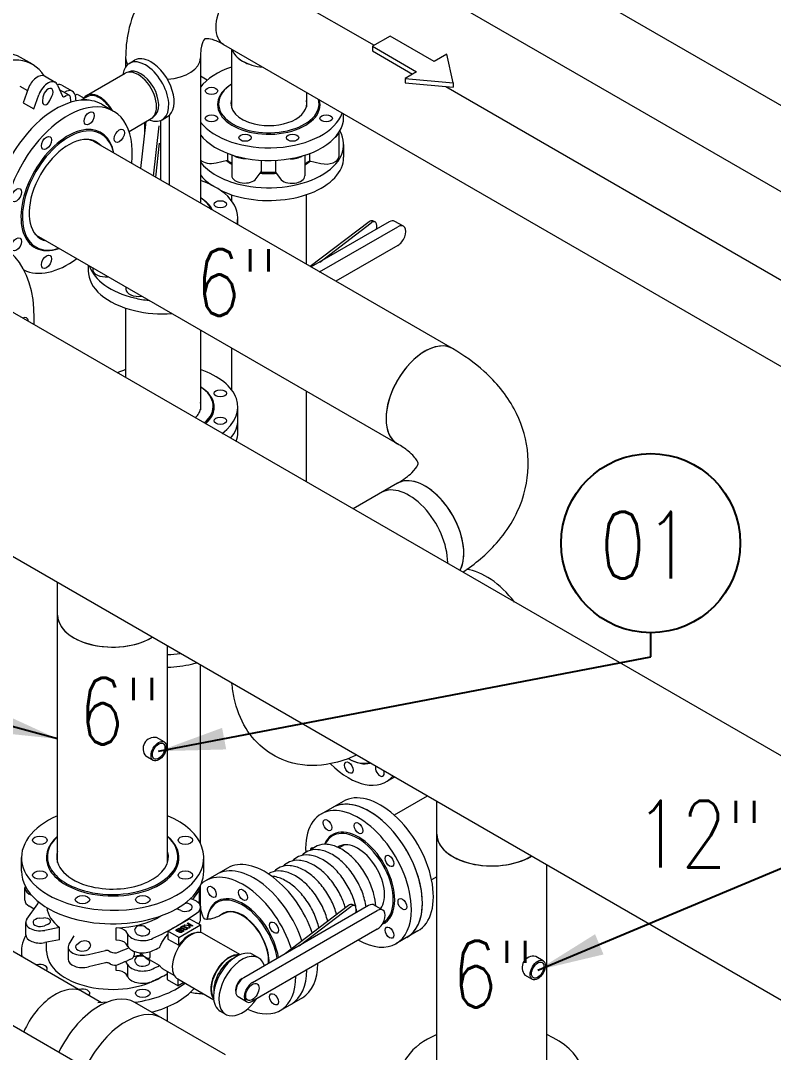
# Model space of a CAD drawing. Header units: millimetres. Extents: x -312439 to 477422, y -331570 to 212570.
# Drawn here: x 346099 to 347509, y 156151 to 158085 of the extents above; entities that cross this region are included whole.
import ezdxf

# ---------------------------------------------------------------- set-up
doc = ezdxf.new("R2010")
doc.units = ezdxf.units.MM
doc.layers.add('ARCONDTEXTO', color=4, linetype='Continuous')
doc.layers.add('TEXTO FORMATO', color=4, linetype='Continuous')
doc.styles.add('ROMAND', font='ROMAND.SHX')
doc.styles.add('ROMANS', font='romans.shx', dxfattribs={"height": 187.5})
doc.dimstyles.new('1-50 (MILIMETRO)', dxfattribs={"dimscale": 0, "dimtxt": 125, "dimasz": 125, "dimexe": 100, "dimexo": 100, "dimgap": 50, "dimtad": 0, "dimdec": 0, "dimzin": 0, "dimdsep": 46, "dimtxsty": 'ROMAND', "dimcen": -390, "dimclrd": 1, "dimclre": 1, "dimclrt": 3, "dimadec": 0, "dimazin": 0, "dimtfac": 1, "dimtdec": 0, "dimtix": 1, "dimtmove": 2, "dimatfit": 2, "dimfxl": 1, "dimtvp": 1, "dimtolj": 1, "dimtzin": 0, "dimarcsym": 0})

msp = doc.modelspace()

# ---------------------------------------------------------------- linework, layer by layer
at = {"color": 5, "linetype": 'Continuous', "lineweight": 0, "extrusion": (4.44089e-16, 0.816497, 0.57735)}
for p, q in [((350451.741, 156073.579), (346737.413, 158218.047)), ((346548.871, 158161.547), (346761.344, 158038.876)), ((347212.554, 158105.369), (350521.735, 156194.813)), ((346478.877, 158040.314), (349825.126, 156108.356)), ((346494.045, 158031.556), (346494.045, 157921.3)), ((346120.616, 158003.194), (346098.619, 158015.894)), ((346295.4, 158015.205), (346295.4, 157998.901)), ((346301.908, 158004.93), (346312.01, 158010.864)), ((346435.388, 158015.205), (346435.388, 157743.183)), ((346222.005, 157944.658), (346294.255, 157986.371)), ((346097.04, 157962.358), (346111.631, 157953.934)), ((346163.425, 157969.285), (346143.507, 157980.785)), ((346167.701, 157964.23), (346177.086, 157943.622)), ((346175.934, 157964.056), (346195.853, 157952.556)), ((346448.075, 157973.506), (346435.388, 157980.96)), ((346112.835, 157957.388), (346103.653, 157931.054)), ((346123.572, 157919.554), (346132.753, 157945.888)), ((346153.53, 157935.455), (346157.381, 157943.377)), ((346189.652, 157945.163), (346171.651, 157955.556)), ((346181.083, 157942.852), (346184.141, 157944.617)), ((346201.087, 157945.195), (346204.569, 157947.205)), ((346204.569, 157947.205), (346217.942, 157939.484)), ((346634.033, 157950.734), (346634.033, 157923.498)), ((346895.398, 157961.48), (349895.12, 156229.589)), ((346103.653, 157931.054), (346123.572, 157919.554)), ((346140.416, 157941.696), (346139.65, 157934.08)), ((346223.23, 157942.537), (346211.62, 157935.833)), ((346250.52, 157928.194), (346272.517, 157915.494)), ((346363.941, 157899.327), (346374.043, 157905.261)), ((346377.265, 157907.611), (346377.265, 157776.74)), ((346703.947, 157903.905), (346703.947, 157910.369)), ((346301.783, 157877.58), (346343.245, 157901.518)), ((346333.302, 157895.778), (346323.54, 157807.759)), ((346330.924, 157894.405), (346330.924, 157874.336)), ((346347.788, 157793.759), (346358.204, 157887.664)), ((346361.235, 157785.995), (346361.235, 157897.999)), ((346694.724, 157875.028), (346694.724, 157830.058)), ((346907.779, 157470.448), (346235.685, 157858.481)), ((346358.204, 157855.198), (346351.173, 157791.805)), ((346703.947, 157852.679), (346703.947, 157828.879)), ((346486.329, 157836.385), (346486.329, 157823.366)), ((346494.343, 157833.542), (346494.343, 157794.47)), ((346631.208, 157832.936), (346631.208, 157794.022)), ((346640.091, 157836.004), (346640.091, 157822.592)), ((346464.791, 157818.342), (346486.329, 157823.366)), ((346549.336, 157823.368), (346549.336, 157801.422)), ((346576.43, 157823.275), (346576.43, 157801.285)), ((346631.208, 157814.747), (346631.697, 157815.029)), ((346640.091, 157822.592), (346661.43, 157817.362)), ((346540.26, 157789.077), (346549.336, 157801.422)), ((346576.43, 157801.285), (346585.114, 157788.876)), ((346493.719, 157758.721), (346493.719, 157747.855)), ((346633.708, 157758.721), (346633.708, 157628.683)), ((346505.627, 157702.631), (346505.627, 157715.205)), ((346751.472, 157708.09), (346641.289, 157624.306)), ((346789.201, 157707.807), (346642.931, 157623.358)), ((346658.962, 157614.103), (346805.232, 157698.552)), ((346659.042, 157632.659), (346755.766, 157706.208)), ((346762.65, 157707.912), (346758.356, 157709.794)), ((346815.948, 157699.613), (346799.918, 157708.868)), ((346804.716, 157291.939), (346132.623, 157679.972)), ((346805.232, 157663.552), (346689.273, 157596.603)), ((346225.16, 157626.546), (346225.16, 157616.379)), ((346233.606, 157621.67), (346233.606, 157618.641)), ((346296.023, 157585.633), (346296.023, 157581.97)), ((348862.405, 155933.95), (346020.838, 157574.53)), ((346295.4, 157546.221), (346295.4, 157416.012)), ((346435.388, 157505.171), (346435.388, 157355.351)), ((346493.719, 157471.493), (346493.719, 157393.396)), ((346633.708, 157390.671), (346633.708, 157220.689)), ((346505.627, 157313.735), (346505.627, 157360.747)), ((349969.926, 154836.6), (345822.552, 157231.088)), ((346804.716, 157217.998), (346721.543, 157169.978)), ((346167.97, 156507.208), (346167.97, 157031.661)), ((346374.094, 156507.208), (346374.094, 156912.655)), ((346435.388, 156543.25), (346435.388, 156877.267)), ((344984.877, 156836.368), (347569.913, 155343.897)), ((346712.676, 156702.03), (346713.579, 156701.508)), ((346798.945, 156667.367), (346783.696, 156658.563)), ((346860.65, 156631.742), (346798.75, 156596.004)), ((346702.872, 156621.754), (346661.649, 156597.954)), ((346878.426, 156097.026), (346878.426, 156621.479)), ((346705.334, 156540.444), (346695.368, 156534.69)), ((346100.18, 156490.909), (346100.18, 156516.309)), ((346441.884, 156490.909), (346441.884, 156516.309)), ((346486.366, 156496.754), (346445.143, 156472.954)), ((347084.551, 156097.026), (347084.551, 156502.473)), ((346878.426, 156480.361), (346868.744, 156474.77)), ((345877.296, 156460.321), (346249.997, 156245.142)), ((346106.418, 156436.881), (346106.418, 156459.881)), ((346433.923, 156436.881), (346433.923, 156459.881)), ((346435.388, 156436.433), (346435.388, 156463.967)), ((346119.334, 156445.528), (346114.863, 156448.11)), ((346431.683, 156453.65), (346420.556, 156438.059)), ((346110.381, 156401.168), (346130.746, 156429.707)), ((346123.789, 156419.957), (346114.863, 156425.11)), ((346398.526, 156417.305), (346391.547, 156420.449)), ((346407.099, 156431.254), (346408.464, 156431.157)), ((346435.649, 156400.433), (346435.649, 156423.433)), ((346750.708, 156426.366), (346516.882, 156291.366)), ((346532.912, 156282.111), (346766.739, 156417.111)), ((346712.98, 156426.65), (346592.433, 156334.986)), ((346620.549, 156351.219), (346717.273, 156424.768)), ((346724.157, 156426.471), (346719.864, 156428.353)), ((346777.456, 156418.172), (346761.425, 156427.428)), ((346773.92, 156421.65), (346772.676, 156420.932)), ((346133.6, 156402.657), (346142.387, 156403.283)), ((346374.48, 156378.49), (346415.075, 156401.928)), ((346415.075, 156401.928), (346435.373, 156390.209)), ((346108.141, 156371.937), (346108.141, 156394.937)), ((346150.517, 156391.949), (346143.538, 156388.805)), ((346171.136, 156385.289), (346143.739, 156380.073)), ((346171.136, 156362.289), (346171.136, 156385.289)), ((346277.86, 156361.6), (346277.86, 156384.6)), ((346299.706, 156372.69), (346296.105, 156377.688)), ((346313.904, 156376.563), (346312.82, 156381.635)), ((346332.45, 156386.33), (346337.896, 156382.3)), ((346374.48, 156378.49), (346374.48, 156363.774)), ((346394.778, 156366.772), (346374.48, 156378.49)), ((346390.128, 156380.464), (346390.257, 156380.788)), ((346390.128, 156380.115), (346390.128, 156380.464)), ((346390.171, 156379.991), (346390.128, 156380.115)), ((346390.257, 156379.692), (346390.171, 156379.991)), ((346390.257, 156380.788), (346390.473, 156381.062)), ((346390.386, 156379.368), (346390.257, 156379.692)), ((346390.602, 156379.094), (346390.386, 156379.368)), ((346390.473, 156381.062), (346390.732, 156381.311)), ((346391.293, 156378.596), (346390.602, 156379.094)), ((346390.732, 156381.311), (346390.904, 156381.461)), ((346390.904, 156381.461), (346395.478, 156384.101)), ((346392.069, 156378.247), (346391.293, 156378.596)), ((346391.681, 156380.165), (346391.724, 156380.489)), ((346391.767, 156379.866), (346391.681, 156380.165)), ((346391.724, 156380.489), (346391.94, 156380.763)), ((346392.026, 156379.567), (346391.767, 156379.866)), ((346391.94, 156380.763), (346392.242, 156381.037)), ((346392.371, 156379.318), (346392.026, 156379.567)), ((346392.544, 156378.122), (346392.069, 156378.247)), ((346392.242, 156381.037), (346395.306, 156382.806)), ((346392.803, 156379.069), (346392.371, 156379.318)), ((346393.019, 156378.048), (346392.544, 156378.122)), ((346393.277, 156378.945), (346392.803, 156379.069)), ((346393.493, 156378.023), (346393.019, 156378.048)), ((346393.666, 156378.87), (346393.277, 156378.945)), ((346394.529, 156378.122), (346393.493, 156378.023)), ((346394.097, 156378.87), (346393.666, 156378.87)), ((346394.529, 156378.92), (346394.097, 156378.87)), ((346394.96, 156379.069), (346394.529, 156378.92)), ((346395.09, 156378.247), (346394.529, 156378.122)), ((346394.778, 156366.772), (346435.373, 156390.209)), ((346394.874, 156377.774), (346395.003, 156378.098)), ((346394.917, 156377.5), (346394.874, 156377.774)), ((346395.003, 156377.201), (346394.917, 156377.5)), ((346395.435, 156379.244), (346394.96, 156379.069)), ((346395.003, 156378.098), (346395.09, 156378.247)), ((346395.219, 156376.927), (346395.003, 156377.201)), ((346395.478, 156376.678), (346395.219, 156376.927)), ((346395.306, 156382.806), (346398.499, 156381.012)), ((346398.499, 156381.012), (346395.435, 156379.244)), ((346395.478, 156384.101), (346404.712, 156378.82)), ((346396.039, 156376.354), (346395.478, 156376.678)), ((346396.298, 156378.098), (346396.341, 156378.322)), ((346396.298, 156377.799), (346396.298, 156378.098)), ((346396.471, 156377.5), (346396.298, 156377.799)), ((346396.341, 156378.322), (346396.557, 156378.596)), ((346396.816, 156377.251), (346396.471, 156377.5)), ((346396.557, 156378.596), (346396.902, 156378.845)), ((346397.247, 156377.051), (346396.816, 156377.251)), ((346396.902, 156378.845), (346399.534, 156380.414)), ((346397.722, 156376.927), (346397.247, 156377.051)), ((346398.671, 156376.927), (346397.722, 156376.927)), ((346398.477, 156385.292), (346398.585, 156385.752)), ((346398.499, 156384.806), (346398.477, 156385.292)), ((346398.671, 156384.507), (346398.499, 156384.806)), ((346398.585, 156385.752), (346398.822, 156386.164)), ((346398.995, 156384.121), (346398.671, 156384.507)), ((346399.189, 156377.026), (346398.671, 156376.927)), ((346398.822, 156386.164), (346399.038, 156386.438)), ((346399.318, 156383.859), (346398.995, 156384.121)), ((346399.038, 156386.438), (346399.318, 156386.699)), ((346399.62, 156377.176), (346399.189, 156377.026)), ((346399.318, 156386.699), (346399.836, 156387.123)), ((346399.75, 156383.61), (346399.318, 156383.859)), ((346399.534, 156380.414), (346402.425, 156378.745)), ((346400.095, 156377.35), (346399.62, 156377.176)), ((346400.483, 156383.361), (346399.75, 156383.61)), ((346399.836, 156387.123), (346400.613, 156387.571)), ((346400.095, 156385.628), (346400.052, 156385.503)), ((346400.052, 156385.503), (346400.052, 156385.204)), ((346400.052, 156385.204), (346400.181, 156384.93)), ((346400.225, 156385.902), (346400.095, 156385.628)), ((346400.311, 156377.475), (346400.095, 156377.35)), ((346400.181, 156384.93), (346400.44, 156384.631)), ((346400.44, 156386.176), (346400.225, 156385.902)), ((346402.425, 156378.745), (346400.311, 156377.475)), ((346400.742, 156386.45), (346400.44, 156386.176)), ((346400.44, 156384.631), (346400.893, 156384.395)), ((346400.958, 156383.236), (346400.483, 156383.361)), ((346404.712, 156378.82), (346400.57, 156376.428)), ((346400.613, 156387.571), (346401.066, 156387.808)), ((346401.131, 156386.724), (346400.742, 156386.45)), ((346400.893, 156384.395), (346401.303, 156384.258)), ((346401.713, 156383.174), (346400.958, 156383.236)), ((346401.066, 156387.808), (346401.541, 156388.007)), ((346401.346, 156386.849), (346401.131, 156386.724)), ((346401.303, 156384.258), (346401.735, 156384.208)), ((346401.864, 156387.098), (346401.346, 156386.849)), ((346401.541, 156388.007), (346402.015, 156388.181)), ((346402.512, 156383.186), (346401.713, 156383.174)), ((346401.735, 156384.208), (346402.209, 156384.233)), ((346402.555, 156387.347), (346401.864, 156387.098)), ((346402.015, 156388.181), (346402.468, 156388.318)), ((346402.209, 156384.233), (346402.749, 156384.32)), ((346402.468, 156388.318), (346402.943, 156388.418)), ((346403.267, 156383.348), (346402.512, 156383.186)), ((346403.202, 156387.521), (346402.555, 156387.347)), ((346402.749, 156384.32), (346403.375, 156384.482)), ((346402.943, 156388.418), (346403.439, 156388.48)), ((346403.849, 156387.571), (346403.202, 156387.521)), ((346403.504, 156383.411), (346403.267, 156383.348)), ((346403.375, 156384.482), (346404.949, 156385.018)), ((346403.439, 156388.48), (346404.108, 156388.493)), ((346407.215, 156384.656), (346403.504, 156383.411)), ((346404.54, 156387.546), (346403.849, 156387.571)), ((346403.849, 156381.617), (346404.971, 156382.265)), ((346404.065, 156381.492), (346403.849, 156381.617)), ((346404.453, 156381.318), (346404.065, 156381.492)), ((346404.108, 156388.493), (346404.842, 156388.468)), ((346404.885, 156381.169), (346404.453, 156381.318)), ((346405.057, 156387.447), (346404.54, 156387.546)), ((346404.842, 156388.468), (346405.359, 156388.368)), ((346405.661, 156380.969), (346404.885, 156381.169)), ((346404.949, 156385.018), (346407.085, 156385.728)), ((346404.971, 156389.632), (346406.352, 156390.429)), ((346414.205, 156388.685), (346404.971, 156389.632)), ((346404.971, 156382.265), (346405.446, 156382.04)), ((346405.532, 156387.272), (346405.057, 156387.447)), ((346405.359, 156388.368), (346405.834, 156388.244)), ((346405.446, 156382.04), (346405.92, 156381.916)), ((346406.05, 156387.073), (346405.532, 156387.272)), ((346406.33, 156380.907), (346405.661, 156380.969)), ((346405.834, 156388.244), (346406.309, 156388.069)), ((346405.92, 156381.916), (346406.654, 156381.841)), ((346407.129, 156387.696), (346406.05, 156387.073)), ((346406.309, 156388.069), (346406.74, 156387.87)), ((346406.783, 156380.919), (346406.33, 156380.907)), ((346406.352, 156390.429), (346414.119, 156389.632)), ((346406.654, 156381.841), (346406.999, 156381.841)), ((346406.74, 156387.87), (346407.129, 156387.696)), ((346407.431, 156380.994), (346406.783, 156380.919)), ((346406.999, 156381.841), (346407.56, 156381.916)), ((346407.085, 156385.728), (346407.344, 156385.777)), ((346407.495, 156384.744), (346407.215, 156384.656)), ((346407.344, 156385.777), (346407.841, 156385.865)), ((346407.668, 156381.032), (346407.431, 156380.994)), ((346408.056, 156384.868), (346407.495, 156384.744)), ((346407.56, 156381.916), (346408.035, 156382.04)), ((346408.121, 156381.144), (346407.668, 156381.032)), ((346407.841, 156385.865), (346408.337, 156385.902)), ((346408.035, 156382.04), (346408.509, 156382.215)), ((346408.337, 156384.905), (346408.056, 156384.868)), ((346408.337, 156381.218), (346408.121, 156381.144)), ((346408.337, 156385.902), (346408.596, 156385.902)), ((346408.984, 156384.856), (346408.337, 156384.905)), ((346408.811, 156381.343), (346408.337, 156381.218)), ((346408.509, 156382.215), (346409.157, 156382.539)), ((346408.596, 156385.902), (346409.286, 156385.827)), ((346409.243, 156381.542), (346408.811, 156381.343)), ((346409.588, 156384.631), (346408.984, 156384.856)), ((346409.157, 156382.539), (346409.502, 156382.788)), ((346409.718, 156381.766), (346409.243, 156381.542)), ((346409.286, 156385.827), (346409.718, 156385.728)), ((346409.502, 156382.788), (346409.912, 156383.199)), ((346410.084, 156384.121), (346409.588, 156384.631)), ((346409.718, 156385.728), (346410.365, 156385.478)), ((346410.71, 156382.339), (346409.718, 156381.766)), ((346409.912, 156383.199), (346410.063, 156383.485)), ((346410.063, 156383.485), (346410.127, 156383.797)), ((346410.127, 156383.797), (346410.084, 156384.121)), ((346410.365, 156385.478), (346410.753, 156385.254)), ((346410.861, 156382.476), (346410.71, 156382.339)), ((346410.753, 156385.254), (346411.12, 156384.993)), ((346411.141, 156382.763), (346410.861, 156382.476)), ((346411.012, 156393.17), (346412.177, 156393.842)), ((346414.119, 156391.376), (346411.012, 156393.17)), ((346411.12, 156384.993), (346411.379, 156384.719)), ((346411.271, 156382.912), (346411.141, 156382.763)), ((346411.487, 156383.186), (346411.271, 156382.912)), ((346411.379, 156384.719), (346411.551, 156384.445)), ((346411.616, 156383.461), (346411.487, 156383.186)), ((346411.551, 156384.445), (346411.659, 156384.158)), ((346411.702, 156383.759), (346411.616, 156383.461)), ((346411.659, 156384.158), (346411.702, 156383.759)), ((346412.177, 156393.842), (346421.411, 156388.561)), ((346414.119, 156389.632), (346414.119, 156391.376)), ((346414.205, 156384.351), (346414.205, 156388.685)), ((346415.672, 156385.247), (346414.205, 156384.351)), ((346420.246, 156387.888), (346415.629, 156390.504)), ((346415.629, 156390.504), (346415.672, 156385.247)), ((346421.411, 156388.561), (346420.246, 156387.888)), ((346435.373, 156390.209), (346435.373, 156375.979)), ((346766.739, 156382.111), (346532.912, 156247.111)), ((346843.105, 156378.863), (346801.882, 156355.063)), ((346171.136, 156362.289), (346143.739, 156357.073)), ((346147.333, 156340.909), (346147.333, 156357.757)), ((346198.077, 156369.734), (346189.044, 156353.916)), ((346204.168, 156353.8), (346209.614, 156357.83)), ((346299.706, 156349.69), (346299.706, 156372.69)), ((346374.48, 156363.774), (346394.778, 156352.055)), ((346394.778, 156352.055), (346394.778, 156366.772)), ((346396.471, 156376.154), (346396.039, 156376.354)), ((346396.945, 156376.03), (346396.471, 156376.154)), ((346397.463, 156375.93), (346396.945, 156376.03)), ((346397.981, 156375.88), (346397.463, 156375.93)), ((346398.542, 156375.905), (346397.981, 156375.88)), ((346398.628, 156375.905), (346398.542, 156375.905)), ((346399.189, 156375.98), (346398.628, 156375.905)), ((346399.707, 156376.08), (346399.189, 156375.98)), ((346400.138, 156376.229), (346399.707, 156376.08)), ((346400.57, 156376.428), (346400.138, 156376.229)), ((346441.885, 156373.835), (346509.992, 156334.514)), ((346100.18, 156340.909), (346100.18, 156331.639)), ((346187.68, 156349.015), (346187.68, 156326.015)), ((346225.581, 156334.657), (346257.505, 156342.252)), ((346229.244, 156353.135), (346228.16, 156348.063)), ((346264.168, 156341.483), (346267.225, 156339.718)), ((346299.706, 156349.69), (346296.105, 156354.688)), ((346298.256, 156346.21), (346301.159, 156347.489)), ((346311.158, 156340.717), (346311.158, 156333.653)), ((346257.505, 156319.252), (346225.581, 156311.657)), ((346299.706, 156315.69), (346296.105, 156320.688)), ((346304.6, 156326.004), (346298.256, 156323.21)), ((346313.904, 156319.563), (346312.82, 156324.635)), ((346359.067, 156314.097), (346323.968, 156334.361)), ((346332.45, 156329.33), (346337.896, 156325.3)), ((346534.835, 156334.311), (346544.848, 156328.428)), ((346267.225, 156316.718), (346264.168, 156318.483)), ((346277.86, 156304.6), (346277.86, 156315.069)), ((346299.706, 156292.69), (346299.706, 156315.69)), ((346386.472, 156295.52), (346365.671, 156307.529)), ((346373.385, 156303.075), (346373.385, 156287.633)), ((346299.706, 156292.69), (346296.105, 156297.688)), ((346373.385, 156287.633), (346393.683, 156275.914)), ((346392.895, 156288.983), (346460.577, 156249.906)), ((346393.683, 156275.914), (346393.683, 156288.528)), ((346404.607, 156282.221), (346393.683, 156275.914)), ((346243.464, 156244.775), (346261.405, 156245.782)), ((346482.345, 156146.917), (346312.724, 156244.848)), ((346522.196, 156246.049), (346506.165, 156255.304)), ((346626.599, 156253.863), (346585.376, 156230.063)), ((346374.094, 156209.415), (346374.094, 156236.835)), ((346472.795, 156228.712), (346482.809, 156222.829))]:
    msp.add_line(p, q, dxfattribs=at)
at = {"color": 4, "linetype": 'Continuous', "lineweight": 0, "extrusion": (4.44089e-16, 0.816497, 0.57735)}
for p, q in [((346791.134, 158056.075), (346757.917, 158036.898)), ((346873.683, 158008.415), (346791.134, 158056.075)), ((346757.917, 158036.898), (346840.466, 157989.238)), ((346757.917, 158036.898), (346757.917, 158028.354)), ((346757.917, 158028.354), (346833.068, 157984.966)), ((346897.171, 158021.976), (346873.683, 158008.415)), ((346909.104, 157968.788), (346897.171, 158021.976)), ((346840.466, 157989.238), (346819.096, 157976.899)), ((346819.096, 157976.899), (346909.104, 157968.788)), ((346819.096, 157976.899), (346819.096, 157968.356)), ((346819.096, 157968.356), (346909.104, 157960.244)), ((346909.104, 157968.788), (346909.104, 157960.244))]:
    msp.add_line(p, q, dxfattribs=at)
at = {"color": 5, "linetype": 'Continuous', "lineweight": 0, "extrusion": (1.66533e-16, 0.816497, 0.57735)}
for p, q in [((346367.334, 156733.264), (346353.352, 156741.336)), ((346347.187, 156698.368), (346333.228, 156706.427)), ((347077.79, 156323.081), (347063.809, 156331.154)), ((347057.643, 156288.186), (347043.684, 156296.245))]:
    msp.add_line(p, q, dxfattribs=at)
at = {"color": 5, "linetype": 'Continuous', "lineweight": 0}
for centre in [(346349.219, 156720.459), (347059.675, 156310.276)]:
    msp.add_arc(centre, 21.283, 78.801521, 221.198479, dxfattribs=at)
for centre, major_axis, ratio, start_param, end_param in [((346513.874, 158100.93), (34.997, 60.617), 0.57735027, 0, 3.14159265), ((346013.193, 157867.931), (-85.426, -147.962), 0.57735027, 3.14159265, 6.28318531), ((346035.19, 157855.231), (-85.426, -147.962), 0.57735027, 2.83373505, 6.26230848), ((346564.039, 158037.657), (69.994, 0), 0.57735027, 3.30693061, 3.92699082), ((346564.039, 158037.657), (-69.994, 0), 0.57735027, 0.16533796, 1.40545837), ((346332.925, 157952.129), (-31.016, 52.801), 0.57229596, 5.49346674, 6.92235968), ((346365.394, 158015.205), (-69.994, 0), 0.57735027, 0, 0.31441002), ((346343.026, 157958.063), (31.016, -52.801), 0.57229596, 2.35187409, 3.14159265), ((346332.925, 157952.129), (-31.016, 52.801), 0.57229596, 2.49381546, 5.49346674), ((346343.026, 157958.063), (31.016, -52.801), 0.57229596, 0, 2.35187409), ((346365.394, 158015.205), (-69.994, 0), 0.57735027, 1.68935162, 3.14159265), ((346564.039, 158037.657), (69.994, 0), 0.57735027, 3.92699082, 4.54705102), ((346129.952, 157957.308), (13.555, 23.477), 0.57735027, 0, 1.88930363), ((346318.75, 157943.945), (-24.495, 42.426), 0.57735027, 3.14159265, 6.28318531), ((346323.486, 157946.679), (-23.921, 41.432), 0.57735027, 3.16527284, 6.25950512), ((346563.714, 157927.705), (140.233, 0), 0.57735027, 2.09071232, 2.72651975), ((346149.871, 157945.808), (13.555, 23.477), 0.57735027, 5.87376873, 8.17248894), ((346161.531, 157939.109), (14.403, 24.947), 0.57735027, 0, 0.49620014), ((346563.714, 157927.705), (-96.142, 0), 0.57735027, 5.5229043, 9.58445996), ((346563.714, 157929.305), (-94.183, 0), 0.57735027, 5.54504237, 9.57776052), ((346149.871, 157945.808), (6.736, 11.667), 0.57735027, 4.83515606, 8.5166143), ((346181.083, 157947.852), (-3.062, -5.303), 0.57735027, 5.89239761, 7.06858347), ((346181.45, 157927.609), (14.403, 24.947), 0.57735027, 5.55071488, 7.11962523), ((346184.141, 157935.617), (5.511, 9.546), 0.57735027, 5.64114462, 7.06858347), ((346246.5, 157902.231), (-24.495, 42.426), 0.57735027, 5.49778714, 6.52277355), ((346246.5, 157902.231), (-23.27, 40.305), 0.57735027, 5.49778714, 6.28318531), ((346165.094, 157780.231), (85.426, 147.962), 0.57735027, 0.39269908, 2.67750638), ((346147.385, 157937.444), (-5.511, -9.546), 0.57735027, 5.37502165, 7.97674871), ((345831.257, 157661.883), (258.69, 448.065), 0.57735027, 5.64334186, 5.66733909), ((345836.004, 157682.231), (260.258, 450.781), 0.57735027, 5.59367991, 5.60902609), ((346165.094, 157780.231), (85.426, 147.962), 0.57735027, 0, 0.39269908), ((346210.894, 157910.609), (14.403, 24.947), 0.57735027, 0.05927752, 0.57013114), ((346187.091, 157767.531), (85.426, 147.962), 0.57735027, 5.35992847, 6.67588439), ((346246.5, 157902.231), (-24.495, 42.426), 0.57735027, 4.71233668, 5.49778714), ((346246.5, 157902.231), (-23.27, 40.305), 0.57735027, 4.76645294, 5.49778714), ((346563.714, 157929.305), (71.035, 0), 0.57735027, 2.94514429, 4.3196899), ((346563.714, 157929.305), (71.035, 0), 0.57735027, 4.3196899, 6.42526492), ((346187.091, 157767.531), (85.426, 147.962), 0.57735027, 0.39269908, 2.68686818), ((346563.714, 157927.705), (140.233, 0), 0.57735027, 3.55666556, 6.08699232), ((346563.714, 157903.905), (-140.233, 0), 0.57735027, 0.4150729, 3.14159265), ((346187.091, 157767.531), (62.156, 107.657), 0.57735027, 0.39269908, 3.73495727), ((346188.476, 157766.731), (61.176, 105.96), 0.57735027, 0.39269908, 3.71077423), ((346187.091, 157767.531), (62.156, 107.657), 0.57735027, 5.68982069, 6.67588439), ((346188.476, 157766.731), (61.176, 105.96), 0.57735027, 5.71400373, 6.67588439), ((346455.835, 157877.141), (-23.909, 0), 0.57735027, 0.54485117, 0.7384428), ((346563.714, 157852.679), (-140.233, 0), 0.57735027, 1.17809725, 3.46347913), ((346670.815, 157876.058), (23.909, 0), 0.57735027, 5.52075839, 6.19932215), ((346188.476, 157766.731), (52.358, 90.686), 0.57735027, 0.39269908, 3.31953197), ((346188.476, 157766.731), (52.358, 90.686), 0.57735027, 6.10524599, 6.67588439), ((346184.154, 157769.227), (-51.531, -89.255), 0.57735027, 3.14159265, 3.29303965), ((346165.094, 157780.231), (52.358, 90.686), 0.57735027, 6.05618898, 6.05798986), ((346518.252, 157840.47), (-23.909, 0), 0.57735027, 0.66582243, 1.69113205), ((346563.714, 157828.879), (140.233, 0), 0.57735027, 4.3196899, 6.28318531), ((346607.299, 157840.022), (-23.909, 0), 0.57735027, 1.43157265, 2.46050589), ((346670.815, 157830.058), (23.909, 0), 0.57735027, 4.30900682, 6.28318531), ((346455.835, 157831.141), (-23.909, 0), 0.57735027, 0.54485117, 1.95477066), ((346563.714, 157852.679), (-140.233, 0), 0.57735027, 0.4150729, 1.17809725), ((346563.714, 157854.279), (-96.142, 0), 0.57735027, 0.60048739, 0.76476867), ((346563.714, 157856.305), (-96.142, 0), 0.57735027, 0.63529249, 0.76476867), ((346554.312, 157861.057), (108.613, 0), 0.57735027, 5.49902647, 5.62281501), ((346563.714, 157854.279), (-96.142, 0), 0.57735027, 2.34903865, 2.52340233), ((346563.714, 157828.879), (140.233, 0), 0.57735027, 3.55666556, 3.83844055), ((346518.252, 157794.47), (23.909, 0), 0.57735027, 3.14159265, 5.88176147), ((346563.714, 157852.679), (94.183, 0), 0.57735027, 4.54077661, 4.86544352), ((346563.714, 157854.279), (-96.142, 0), 0.57735027, 1.4059879, 1.71754587), ((346563.714, 157856.305), (96.142, 0), 0.57735027, 4.56228331, 4.8450414), ((346607.299, 157794.022), (23.909, 0), 0.57735027, 3.52360866, 6.28318531), ((346365.394, 157715.205), (140.233, 0), 0.57735027, 6.13789625, 7.33139104), ((346365.394, 157715.205), (-96.142, 0), 0.57735027, 3.41382804, 3.89695165), ((346365.394, 157716.805), (-94.183, 0), 0.57735027, 3.40839538, 3.8745889), ((346563.714, 157828.879), (140.233, 0), 0.57735027, 4.00829368, 4.3196899), ((346751.472, 157694.09), (6.884, 15.704), 0.49374699, 0, 0.7260513), ((346755.766, 157692.208), (-6.884, -15.704), 0.49374699, 1.89671174, 3.86764395), ((346789.201, 157690.307), (10.717, 18.562), 0.57735027, 0, 0.78539816), ((346805.232, 157681.052), (-10.717, -18.562), 0.57735027, 0.78539816, 3.92699082), ((345915.057, 157406.641), (-147.888, -256.149), 0.57735027, 2.35619449, 7.11924282), ((346184.154, 157769.227), (-51.531, -89.255), 0.57735027, 6.13173831, 6.28318531), ((346165.094, 157780.231), (52.358, 90.686), 0.57735027, 3.3667881, 3.36858898), ((346187.091, 157767.531), (85.426, 147.962), 0.57735027, 3.17672345, 4.06484949), ((346365.394, 157616.379), (140.233, 0), 0.57735027, 3.14159265, 4.3196899), ((346365.394, 157640.179), (-140.233, 0), 0.57735027, 0.18687662, 1.17809725), ((346257.515, 157618.641), (-23.909, 0), 0.57735027, 0, 1.771474), ((346319.932, 157581.97), (23.909, 0), 0.57735027, 3.14159265, 4.95156397), ((346365.394, 157640.179), (-140.233, 0), 0.57735027, 1.17809725, 1.3839197), ((346365.394, 157616.379), (140.233, 0), 0.57735027, 4.3196899, 4.83119752), ((346102.118, 157514.641), (-7.777, -13.47), 0.57735027, 2.37697695, 3.90620835), ((345915.057, 157406.641), (-147.888, -256.149), 0.57735027, 2.30553514, 2.35619449), ((346856.247, 157381.194), (51.531, 89.255), 0.57735027, 0, 3.14159265), ((346856.247, 157381.194), (-51.531, -89.255), 0.57735027, 3.14159265, 5.49778714), ((346365.394, 157360.747), (-140.233, 0), 0.57735027, 5.23497958, 5.36769668), ((346365.394, 157360.747), (-140.233, 0), 0.57735027, 2.48628496, 4.18979838), ((346365.394, 157360.747), (-96.142, 0), 0.57735027, 2.54655717, 3.89695165), ((346365.394, 157362.347), (-94.183, 0), 0.57735027, 2.52940495, 3.8745889), ((346365.394, 157362.347), (-71.035, 0), 0.57735027, 2.74965256, 3.31300507), ((346365.394, 157362.347), (-71.035, 0), 0.57735027, 2.58673787, 2.74965256), ((346365.394, 157336.947), (-140.233, 0), 0.57735027, 2.70054364, 3.14159265), ((346365.394, 157336.947), (140.233, 0), 0.57735027, 5.84213629, 6.28318531), ((346856.247, 157381.194), (-51.531, -89.255), 0.57735027, 5.49778714, 6.28318531), ((346365.394, 157313.735), (140.233, 0), 0.57735027, 6.06859425, 6.28318531), ((346856.247, 157128.744), (-51.531, 89.255), 0.57735027, 3.47784288, 6.28318531), ((346856.247, 157128.744), (51.531, -89.255), 0.57735027, 0.78539816, 3.14159265), ((346826.055, 157111.312), (51.531, -89.255), 0.57735027, 0.78539816, 3.14159265), ((346856.247, 157128.744), (51.531, -89.255), 0.57735027, 0.33625022, 0.78539816), ((346826.055, 157111.312), (51.531, -89.255), 0.57735027, 0.76549832, 0.78539816), ((346971.308, 156928.808), (70.117, -121.446), 0.57735027, 1.7954765, 2.73723412), ((346271.032, 156970.483), (-103.062, 0), 0.57735027, 0, 0.78539816), ((346271.032, 156970.483), (103.062, 0), 0.57735027, 3.14159265, 5.49778714), ((346271.032, 156970.483), (-103.062, 0), 0.57735027, 0.78539816, 2.37609433), ((346271.032, 156970.483), (103.062, 0), 0.57735027, 5.49778714, 5.51768699), ((346365.394, 156977.833), (-140.233, 0), 0.57735027, 1.63288007, 1.80303977), ((346365.394, 156977.833), (140.233, 0), 0.57735027, 4.77447272, 4.94463242), ((346365.394, 156954.033), (140.233, 0), 0.57735027, 5.10432908, 5.17468064), ((346365.394, 156954.033), (140.233, 0), 0.57735027, 4.77447272, 5.10432908), ((346713.579, 156780.008), (70.117, -121.446), 0.57735027, 5.14508937, 6.4822367), ((346712.194, 156779.208), (47.091, -81.565), 0.57735027, 5.50507044, 6.13617032), ((346713.579, 156780.008), (48.071, -83.262), 0.57735027, 5.49778714, 6.12940326), ((346771.755, 156679.246), (-5.818, 10.076), 0.57735027, 0.37160505, 3.92699082), ((346771.755, 156679.246), (-5.818, 10.076), 0.57735027, 3.92699082, 4.34078394), ((346752.377, 156488.408), (-70.117, 121.446), 0.57735027, 3.14159265, 6.28318531), ((346772.989, 156500.308), (-70.117, 121.446), 0.57735027, 3.14159265, 6.28318531), ((346731.766, 156476.508), (70.117, -121.446), 0.57735027, 0.78539816, 3.9923619), ((346752.377, 156488.408), (70.117, -121.446), 0.57735027, 0.78539816, 3.14159265), ((346271.032, 156516.309), (-170.852, 0), 0.57735027, 5.35992847, 7.46128255), ((346271.032, 156516.309), (-170.852, 0), 0.57735027, 1.17809725, 4.06484949), ((346731.766, 156476.508), (48.071, -83.262), 0.57735027, 0.78539816, 3.55968323), ((346271.032, 156516.309), (-124.312, 0), 0.57735027, 5.68982069, 7.46128255), ((346271.032, 156517.909), (122.352, 0), 0.57735027, 2.57241108, 4.3196899), ((346271.032, 156516.309), (-124.312, 0), 0.57735027, 1.17809725, 3.73495727), ((346271.032, 156517.909), (122.352, 0), 0.57735027, 4.3196899, 6.85236688), ((346730.38, 156475.708), (47.091, -81.565), 0.57735027, 0.78539816, 3.52200324), ((346981.488, 156560.301), (-103.062, 0), 0.57735027, 0, 0.78539816), ((346981.488, 156560.301), (103.062, 0), 0.57735027, 3.14159265, 5.49778714), ((346649.493, 156524.008), (5.818, -10.076), 0.57735027, 2.60384907, 3.80810869), ((346730.38, 156475.708), (35.518, -61.518), 0.57735027, 0.23456212, 3.20106246), ((346271.032, 156517.909), (104.716, 0), 0.57735027, 2.96365333, 4.3196899), ((346271.032, 156517.909), (104.716, 0), 0.57735027, 4.3196899, 6.46112463), ((346981.488, 156560.301), (-103.062, 0), 0.57735027, 0.78539816, 2.37609433), ((346981.488, 156560.301), (103.062, 0), 0.57735027, 5.49778714, 5.51768699), ((346535.871, 156363.408), (70.117, -121.446), 0.57735027, 1.22423328, 3.14159265), ((346556.482, 156375.308), (70.117, -121.446), 0.57735027, 1.24769185, 3.14159265), ((346271.032, 156490.909), (170.852, 0), 0.57735027, 3.14159265, 4.3196899), ((346271.032, 156490.909), (170.852, 0), 0.57735027, 4.3196899, 6.28318531), ((346515.259, 156351.508), (70.117, -121.446), 0.57735027, 1.20052638, 3.27143789), ((346135.25, 156459.881), (-28.832, 0), 0.57735027, 6.07800001, 7.06858347), ((346406.814, 156459.881), (27.109, 0), 0.57735027, 5.87376873, 6.35596808), ((346135.25, 156436.881), (-28.832, 0), 0.57735027, 0, 0.78539816), ((346406.843, 156423.433), (28.806, 0), 0.57735027, 5.55071488, 7.51444614), ((346406.814, 156436.881), (27.109, 0), 0.57735027, 5.92209885, 6.28318531), ((346365.394, 156436.433), (69.994, 0), 0.57735027, 6.09260914, 6.28318531), ((346515.259, 156351.508), (48.071, -83.262), 0.57735027, 0.98821183, 3.79884436), ((346513.874, 156350.708), (47.091, -81.565), 0.57735027, 0.97444034, 3.77336116), ((346731.766, 156476.508), (48.071, -83.262), 0.57735027, 6.21086868, 7.06858347), ((346730.38, 156475.708), (47.091, -81.565), 0.57735027, 0.01223088, 0.78539816), ((346113.76, 156433.747), (18.371, 0), 0.57735027, 5.89239761, 6.25776112), ((346271.032, 156427.409), (-123.699, 0), 0.57735027, 0.06591002, 0.63077855), ((346398.328, 156425.467), (-11.023, 0), 0.57735027, 0.84771051, 0.90816366), ((346406.814, 156423.437), (13.472, 0), 0.57735027, 4.04975631, 7.73121456), ((346513.874, 156350.708), (35.518, -61.518), 0.57735027, 0.73079275, 3.29849989), ((346513.874, 156350.708), (34.997, -60.617), 0.57735027, 0.78539816, 3.14159265), ((346535.871, 156363.408), (35.518, -61.518), 0.57735027, 3.4564323, 3.48123897), ((346535.871, 156363.408), (34.293, -59.397), 0.57735027, 3.40881303, 3.43412722), ((346712.98, 156412.65), (6.884, 15.704), 0.49374699, 0, 0.7260513), ((346717.273, 156410.768), (-6.884, -15.704), 0.49374699, 1.89671174, 3.86764395), ((346731.766, 156476.508), (70.117, -121.446), 0.57735027, 5.49856965, 7.06858347), ((346750.708, 156408.866), (10.717, 18.562), 0.57735027, 0, 0.78539816), ((346766.739, 156399.611), (-10.717, -18.562), 0.57735027, 0.78539816, 3.92699082), ((346752.377, 156488.408), (70.117, -121.446), 0.57735027, 0, 0.78539816), ((346135.25, 156394.937), (-27.109, 0), 0.57735027, 5.87376873, 8.17248894), ((346135.25, 156394.937), (-13.472, 0), 0.57735027, 4.83515448, 8.51661272), ((346143.736, 156396.967), (11.023, 0), 0.57735027, 5.37502007, 7.97674713), ((346271.032, 156455.909), (123.699, 0), 0.57735027, 4.76761506, 5.53401992), ((346021.617, 156599.909), (520.517, 0), 0.57735027, 5.38654819, 5.60902609), ((346406.843, 156400.433), (28.806, 0), 0.57735027, 5.7666453, 6.28318531), ((346535.871, 156363.408), (30.619, -53.033), 0.57735027, 3.26055564, 3.28804618), ((346278.874, 156374.01), (-18.371, 0), 0.57735027, 3.49571793, 4.76761506), ((346323.76, 156382.415), (11.023, 0), 0.57735027, 0.66263109, 3.26435815), ((346327.275, 156377.515), (-13.472, 0), 0.57735027, 0.1227655, 3.80422374), ((346417.39, 156331.409), (-24.495, -42.426), 0.57735027, 3.14159265, 5.49778714), ((346271.032, 156340.909), (170.852, 0), 0.57735027, 2.83373505, 3.24063352), ((346135.25, 156371.937), (-27.109, 0), 0.57735027, 0, 1.88930363), ((346218.304, 156353.915), (11.023, 0), 0.57735027, 6.16041823, 8.76214529), ((346278.874, 156351.01), (-18.371, 0), 0.57735027, 3.49571793, 4.76761506), ((346327.281, 156377.498), (-28.806, 0), 0.57735027, 0.29334342, 2.30326676), ((346414.528, 156333.062), (23.27, 40.305), 0.57735027, 0.38720776, 1.42907029), ((346271.032, 156340.909), (-123.699, 0), 0.57735027, 0, 2.40038288), ((346214.789, 156349.015), (27.109, 0), 0.57735027, 2.82308535, 5.12180556), ((346214.789, 156349.015), (-13.472, 0), 0.57735027, 5.62055264, 9.30201088), ((346259.838, 156338.983), (6.124, 0), 0.57735027, 0.78539816, 1.96158402), ((346275.019, 156344.218), (11.023, 0), 0.57735027, 3.92699082, 5.35442967), ((345982.755, 156582.953), (517.381, 0), 0.57735027, 5.3282352, 5.36820235), ((346327.281, 156354.498), (-28.806, 0), 0.57735027, 0.29334342, 2.30326676), ((346021.617, 156576.909), (520.517, 0), 0.57735027, 5.38654819, 5.41773628), ((346503.815, 156281.512), (-31.02, -52.799), 0.58236072, 3.14159265, 5.50218352), ((346214.789, 156326.015), (-27.109, 0), 0.57735027, 0, 1.98021291), ((346259.838, 156315.983), (-6.124, 0), 0.57735027, 3.92699082, 5.10317667), ((345982.755, 156559.953), (-517.381, 0), 0.57735027, 2.18664254, 2.22660969), ((346278.874, 156317.01), (-18.371, 0), 0.57735027, 3.49571793, 3.61716538), ((346294.495, 156333.653), (16.663, 0), 0.57735027, 5.36396925, 6.28318531), ((346271.032, 156398.909), (123.699, 0), 0.57735027, 5.03823356, 5.15460219), ((346323.76, 156325.415), (11.023, 0), 0.57735027, 0.66263109, 3.26435815), ((346327.275, 156320.515), (-13.472, 0), 0.57735027, 0.1227655, 3.80422374), ((346122.521, 156501.652), (233.085, -175.431), 0.1043952, 5.90574205, 5.96190086), ((346489.64, 156289.696), (-24.495, -42.426), 0.57735027, 3.33709046, 6.06401097), ((346489.64, 156289.696), (23.921, 41.432), 0.57735027, 0.78539816, 2.87356516), ((346494.376, 156286.961), (-23.921, -41.432), 0.57735027, 3.80599304, 5.57222219), ((346513.829, 156275.629), (-31.02, -52.799), 0.58236072, 2.65256236, 5.50218352), ((346489.64, 156289.696), (23.921, 41.432), 0.57735027, 0.24308274, 0.78539816), ((346513.874, 156350.708), (34.997, -60.617), 0.57735027, 0.71404239, 0.78539816), ((346134.684, 156308.302), (13.595, 0), 0.57735027, 5.81060442, 8.32656252), ((346275.019, 156321.218), (-11.023, 0), 0.57735027, 0.78539816, 2.21283701), ((346278.874, 156294.01), (-18.371, 0), 0.57735027, 3.49571793, 4.76761506), ((346327.281, 156320.498), (-28.806, 0), 0.57735027, 0.29334342, 2.30326676), ((346021.617, 156542.909), (520.517, 0), 0.57735027, 5.38654819, 5.41773628), ((346417.39, 156331.409), (-24.495, -42.426), 0.57735027, 5.49778714, 6.28318531), ((346535.871, 156363.408), (70.117, -121.446), 0.57735027, 0, 0.78461566), ((346556.482, 156375.308), (70.117, -121.446), 0.57735027, 0, 0.78461566), ((346327.281, 156297.498), (-28.806, 0), 0.57735027, 0.29334342, 2.30326676), ((346271.032, 156340.909), (170.852, 0), 0.57735027, 4.95549547, 5.63029976), ((346021.617, 156519.909), (520.517, 0), 0.57735027, 5.38654819, 5.45444746), ((346516.882, 156273.866), (-10.717, -18.562), 0.57735027, 3.92699082, 6.28318531), ((346513.829, 156275.629), (-8.773, -15.195), 0.57735027, 3.92699082, 5.49778714), ((346532.912, 156264.611), (10.717, 18.562), 0.57735027, 0.78539816, 3.92699082), ((346515.259, 156351.508), (70.117, -121.446), 0.57735027, 5.58322522, 7.06780096), ((346163.886, 156175.852), (-51.531, -89.255), 0.57735027, 3.14159265, 4.8828259), ((346214.555, 156262.189), (13.595, 0), 0.57735027, 5.81060442, 8.32656252), ((346271.032, 156315.509), (-170.852, 0), 0.57735027, 2.01566909, 2.67581256), ((346513.829, 156275.629), (-8.773, -15.195), 0.57735027, 5.49778714, 5.72091355), ((346245.639, 156128.652), (-67.085, -116.195), 0.57735027, 3.14159265, 4.84304732), ((346503.815, 156281.512), (-31.02, -52.799), 0.58236072, 5.50218352, 6.28318531), ((346513.829, 156275.629), (-31.02, -52.799), 0.58236072, 5.50218352, 7.74056361), ((346295.868, 156099.652), (-67.085, -116.195), 0.57735027, 3.14159265, 4.84304732), ((346981.488, 156106.127), (-170.852, 0), 0.57735027, 5.35992847, 7.46128255), ((346981.488, 156106.127), (-170.852, 0), 0.57735027, 1.17809725, 4.06484949)]:
    msp.add_ellipse(centre, major_axis=major_axis, ratio=ratio, start_param=start_param, end_param=end_param, dxfattribs=at)
for centre, major_axis in [((346456.219, 157953.412), (11.635, 0)), ((346227.026, 157901.916), (6.797, 11.773)), ((346456.219, 157901.999), (11.635, 0)), ((346671.208, 157901.999), (-11.635, 0)), ((346147.155, 157855.802), (6.797, 11.773)), ((346283.503, 157869.309), (6.797, 11.773)), ((346519.188, 157865.644), (11.635, 0)), ((346608.239, 157865.644), (-11.635, 0)), ((346090.678, 157757.981), (6.797, 11.773)), ((346472.888, 157740.912), (-11.635, 0)), ((346090.678, 157665.754), (6.797, 11.773)), ((346147.155, 157633.147), (6.797, 11.773)), ((346472.854, 157386.501), (-11.635, 0)), ((346472.922, 157335.087), (-11.635, 0)), ((346357.26, 156715.816), (-10.074, -17.448)), ((346357.26, 156715.816), (-8.236, -14.266)), ((346713.579, 156685.008), (-5.818, 10.076)), ((346673.59, 156577.271), (5.818, -10.076)), ((346731.766, 156571.508), (5.818, -10.076)), ((346134.684, 156548.916), (-13.595, 0)), ((346407.38, 156548.916), (-13.595, 0)), ((346789.941, 156510.096), (-5.818, 10.076)), ((346134.684, 156483.702), (-13.595, 0)), ((346407.38, 156483.702), (-13.595, 0)), ((346457.084, 156452.271), (5.818, -10.076)), ((346515.259, 156446.508), (5.818, -10.076)), ((346214.555, 156437.589), (-13.595, 0)), ((346327.509, 156437.589), (-13.595, 0)), ((346814.038, 156429.008), (-5.818, 10.076)), ((346573.435, 156385.096), (-5.818, 10.076)), ((346789.941, 156375.746), (-5.818, 10.076)), ((347067.717, 156305.634), (-10.074, -17.448)), ((347067.717, 156305.634), (-8.236, -14.266)), ((346532.912, 156264.611), (-8.773, -15.195)), ((346327.509, 156262.189), (13.595, 0)), ((346573.435, 156250.746), (-5.818, 10.076))]:
    msp.add_ellipse(centre, major_axis=major_axis, ratio=0.57735027, dxfattribs=at)
for points, knots in [([(346548.871, 158161.547), (346527.825, 158173.698), (346505.46, 158182.865), (346458.781, 158192.302), (346434.294, 158192.637), (346392.039, 158182.098), (346374.2, 158173.631), (346344.273, 158150.802), (346332.063, 158136.839), (346311.863, 158103.962), (346304.721, 158084.69), (346296.97, 158048.671), (346295.4, 158032.033), (346295.4, 158015.205)], [1.57079633, 1.57079633, 1.57079633, 1.57079633, 1.88495559, 1.88495559, 2.1921911, 2.1921911, 2.43041341, 2.43041341, 2.65917144, 2.65917144, 2.92406257, 2.92406257, 3.14159265, 3.14159265, 3.14159265, 3.14159265]), ([(346478.877, 158040.314), (346470.97, 158044.879), (346463.87, 158047.804), (346452.811, 158050.968), (346448.88, 158051.246), (346443.848, 158051.045), (346443.887, 158050.718), (346443.871, 158050.709), (346443.258, 158050.632), (346439.992, 158044.823), (346437.845, 158039.469), (346435.838, 158026.806), (346435.388, 158021.345), (346435.388, 158015.205)], [1.57079633, 1.57079633, 1.57079633, 1.57079633, 1.81792283, 1.81792283, 2.06181007, 2.06181007, 2.37173543, 2.37173543, 2.68589469, 2.68589469, 2.97542219, 2.97542219, 3.14159265, 3.14159265, 3.14159265, 3.14159265]), ([(346927.004, 157051.355), (346950.417, 157066.797), (346971.876, 157084.764), (347013.321, 157131.727), (347031.778, 157162.705), (347049.447, 157224.347), (347051.784, 157253.328), (347044.705, 157308.298), (347035.89, 157334.148), (347008.838, 157384.11), (346989.521, 157407.405), (346949.297, 157443.807), (346929.236, 157458.06), (346907.779, 157470.448)], [0.06634613, 0.06634613, 0.06634613, 0.06634613, 0.31415927, 0.31415927, 0.62139477, 0.62139477, 0.85961709, 0.85961709, 1.08837512, 1.08837512, 1.35326625, 1.35326625, 1.57079633, 1.57079633, 1.57079633, 1.57079633]), ([(346804.716, 157217.998), (346816.359, 157224.72), (346825.316, 157231.62), (346837.492, 157243.393), (346840.741, 157248.2), (346844.189, 157254.766), (346843.744, 157254.956), (346843.744, 157254.983), (346844.097, 157255.822), (346839.094, 157264.263), (346833.848, 157270.942), (346819.177, 157282.825), (346812.545, 157287.419), (346804.716, 157291.939)], [0, 0, 0, 0, 0.2471265, 0.2471265, 0.49101374, 0.49101374, 0.8009391, 0.8009391, 1.11509837, 1.11509837, 1.40462587, 1.40462587, 1.57079633, 1.57079633, 1.57079633, 1.57079633]), ([(346727.779, 156708.455), (346712.54, 156701.33), (346696.656, 156695.834), (346657.101, 156687.837), (346632.614, 156687.502), (346590.359, 156698.041), (346572.52, 156706.507), (346542.593, 156729.337), (346530.382, 156743.3), (346510.183, 156776.177), (346503.041, 156795.448), (346496.814, 156824.388), (346495.458, 156833.678), (346494.647, 156843.054)], [1.66562447, 1.66562447, 1.66562447, 1.66562447, 1.88495559, 1.88495559, 2.1921911, 2.1921911, 2.43041341, 2.43041341, 2.65917144, 2.65917144, 2.92406257, 2.92406257, 3.04676451, 3.04676451, 3.04676451, 3.04676451]), ([(346745.963, 156423.626), (346745.375, 156428.173), (346744.478, 156432.814), (346740.995, 156446.522), (346737.608, 156455.689), (346729.031, 156473.368), (346723.849, 156481.881), (346712.183, 156497.459), (346705.699, 156504.522), (346691.993, 156516.509), (346684.769, 156521.423), (346670.218, 156528.5), (346662.881, 156530.67), (346649.083, 156531.73), (346642.582, 156530.759), (346632.538, 156526.347), (346628.689, 156523.633), (346625.436, 156520.232)], [0.16017508, 0.16017508, 0.16017508, 0.16017508, 0.33115718, 0.33115718, 0.66127893, 0.66127893, 0.98996292, 0.98996292, 1.3188617, 1.3188617, 1.6494604, 1.6494604, 1.97984251, 1.97984251, 2.29269857, 2.29269857, 2.52313384, 2.52313384, 2.52313384, 2.52313384]), ([(346763.988, 156425.948), (346763.622, 156432.89), (346762.476, 156440.146), (346758.315, 156456.522), (346754.929, 156465.689), (346746.352, 156483.368), (346741.17, 156491.881), (346729.503, 156507.459), (346723.02, 156514.522), (346709.313, 156526.509), (346702.09, 156531.423), (346687.538, 156538.5), (346680.201, 156540.67), (346666.404, 156541.73), (346659.903, 156540.759), (346649.859, 156536.347), (346646.009, 156533.633), (346642.756, 156530.232)], [0.0626314, 0.0626314, 0.0626314, 0.0626314, 0.33115718, 0.33115718, 0.66127893, 0.66127893, 0.98996292, 0.98996292, 1.3188617, 1.3188617, 1.6494604, 1.6494604, 1.97984251, 1.97984251, 2.29269857, 2.29269857, 2.52313384, 2.52313384, 2.52313384, 2.52313384]), ([(346727.056, 156422.846), (346726.726, 156424.389), (346726.363, 156425.938), (346723.674, 156436.522), (346720.288, 156445.689), (346711.71, 156463.368), (346706.529, 156471.881), (346694.862, 156487.459), (346688.379, 156494.522), (346674.672, 156506.509), (346667.449, 156511.423), (346652.897, 156518.5), (346645.56, 156520.67), (346631.763, 156521.73), (346625.262, 156520.759), (346615.218, 156516.347), (346611.368, 156513.633), (346608.115, 156510.232)], [0.27438103, 0.27438103, 0.27438103, 0.27438103, 0.33115718, 0.33115718, 0.66127893, 0.66127893, 0.98996292, 0.98996292, 1.3188617, 1.3188617, 1.6494604, 1.6494604, 1.97984251, 1.97984251, 2.29269857, 2.29269857, 2.52313384, 2.52313384, 2.52313384, 2.52313384]), ([(346690.736, 156409.735), (346688.468, 156418.037), (346685.291, 156426.422), (346677.069, 156443.368), (346671.888, 156451.881), (346660.221, 156467.459), (346653.738, 156474.522), (346640.031, 156486.509), (346632.808, 156491.423), (346618.256, 156498.5), (346610.919, 156500.67), (346597.122, 156501.73), (346590.621, 156500.759), (346580.577, 156496.347), (346576.727, 156493.633), (346573.474, 156490.232)], [0.35846947, 0.35846947, 0.35846947, 0.35846947, 0.66127893, 0.66127893, 0.98996292, 0.98996292, 1.3188617, 1.3188617, 1.6494604, 1.6494604, 1.97984251, 1.97984251, 2.29269857, 2.29269857, 2.52313384, 2.52313384, 2.52313384, 2.52313384]), ([(346707.315, 156422.342), (346705.116, 156429.788), (346702.199, 156437.271), (346694.39, 156453.368), (346689.208, 156461.881), (346677.542, 156477.459), (346671.058, 156484.522), (346657.352, 156496.509), (346650.128, 156501.423), (346635.577, 156508.5), (346628.24, 156510.67), (346614.442, 156511.73), (346607.941, 156510.759), (346597.897, 156506.347), (346594.048, 156503.633), (346590.795, 156500.232)], [0.39013848, 0.39013848, 0.39013848, 0.39013848, 0.66127893, 0.66127893, 0.98996292, 0.98996292, 1.3188617, 1.3188617, 1.6494604, 1.6494604, 1.97984251, 1.97984251, 2.29269857, 2.29269857, 2.52313384, 2.52313384, 2.52313384, 2.52313384]), ([(346674.108, 156397.092), (346674.075, 156397.225), (346674.041, 156397.358), (346671.713, 156406.522), (346668.326, 156415.689), (346659.749, 156433.368), (346654.567, 156441.881), (346642.901, 156457.459), (346636.417, 156464.522), (346622.711, 156476.509), (346615.487, 156481.423), (346600.936, 156488.5), (346593.599, 156490.67), (346579.801, 156491.73), (346573.3, 156490.759), (346565.945, 156487.528), (346564.428, 156486.724), (346562.977, 156485.813)], [0.32628364, 0.32628364, 0.32628364, 0.32628364, 0.33115718, 0.33115718, 0.66127893, 0.66127893, 0.98996292, 0.98996292, 1.3188617, 1.3188617, 1.6494604, 1.6494604, 1.97984251, 1.97984251, 2.29269857, 2.29269857, 2.37770372, 2.37770372, 2.37770372, 2.37770372]), ([(346657.656, 156384.582), (346657.427, 156385.588), (346657.184, 156386.597), (346654.626, 156396.655), (346651.232, 156405.837), (346642.635, 156423.543), (346637.443, 156432.067), (346625.752, 156447.664), (346619.255, 156454.734), (346605.519, 156466.733), (346598.278, 156471.651), (346583.73, 156478.707), (346576.415, 156480.868), (346569.342, 156481.417)], [0.29451066, 0.29451066, 0.29451066, 0.29451066, 0.33140217, 0.33140217, 0.66175647, 0.66175647, 0.99064223, 0.99064223, 1.31975085, 1.31975085, 1.65059858, 1.65059858, 1.97928436, 1.97928436, 1.97928436, 1.97928436]), ([(346478.877, 156411.325), (346470.97, 156406.76), (346463.87, 156403.835), (346452.811, 156400.671), (346448.88, 156400.393), (346443.848, 156400.594), (346443.887, 156400.921), (346443.871, 156400.93), (346443.258, 156401.007), (346439.992, 156406.816), (346437.845, 156412.17), (346435.838, 156424.833), (346435.388, 156430.294), (346435.388, 156436.433)], [1.57079633, 1.57079633, 1.57079633, 1.57079633, 1.81792283, 1.81792283, 2.06181007, 2.06181007, 2.37173543, 2.37173543, 2.68589469, 2.68589469, 2.97542219, 2.97542219, 3.14159265, 3.14159265, 3.14159265, 3.14159265]), ([(346359.067, 156348.097), (346359.22, 156348.5), (346359.378, 156348.902), (346360.098, 156350.692), (346360.705, 156352.072), (346362.003, 156354.792), (346362.693, 156356.132), (346364.139, 156358.752), (346364.895, 156360.031), (346366.447, 156362.507), (346367.272, 156363.746), (346369.004, 156366.2), (346369.913, 156367.415), (346371.799, 156369.796), (346372.777, 156370.961), (346374.013, 156372.352), (346374.246, 156372.611), (346374.48, 156372.868)], [16.86611806, 16.86611806, 16.86611806, 16.86611806, 17.90289885, 17.90289885, 21.48347862, 21.48347862, 25.06405839, 25.06405839, 28.64463816, 28.64463816, 32.22521015, 32.22521015, 35.80578215, 35.80578215, 39.38635414, 39.38635414, 40.21192165, 40.21192165, 40.21192165, 40.21192165]), ([(346321.756, 156338.176), (346322.041, 156337.572), (346322.347, 156336.981), (346323.075, 156335.701), (346323.508, 156335.018), (346323.968, 156334.361)], [12.42205879, 12.42205879, 12.42205879, 12.42205879, 14.47539289, 14.47539289, 16.98652366, 16.98652366, 16.98652366, 16.98652366]), ([(346332.45, 156329.601), (346332.413, 156329.616), (346332.376, 156329.632), (346332.093, 156329.755), (346331.827, 156329.891), (346331.28, 156330.207), (346330.986, 156330.394), (346330.375, 156330.817), (346330.058, 156331.053), (346329.428, 156331.556), (346329.113, 156331.824), (346328.507, 156332.37), (346328.216, 156332.649), (346327.654, 156333.214), (346327.378, 156333.508), (346326.852, 156334.098), (346326.602, 156334.395), (346325.885, 156335.293), (346325.452, 156335.9), (346324.755, 156336.993), (346324.475, 156337.474), (346324.217, 156337.962)], [19.08025865, 19.08025865, 19.08025865, 19.08025865, 19.22379089, 19.22379089, 20.17147234, 20.17147234, 21.11915379, 21.11915379, 22.06683524, 22.06683524, 23.01451669, 23.01451669, 23.96219814, 23.96219814, 24.9859948, 24.9859948, 26.00979146, 26.00979146, 28.05738477, 28.05738477, 29.62213434, 29.62213434, 29.62213434, 29.62213434]), ([(346340.743, 156339.795), (346340.744, 156339.054), (346340.745, 156338.341), (346340.745, 156337.66), (346340.745, 156336.447), (346340.744, 156335.246), (346340.725, 156332.991), (346340.706, 156331.937), (346340.62, 156330.546), (346340.582, 156330.115), (346340.472, 156329.329), (346340.402, 156328.974), (346340.211, 156328.352), (346340.092, 156328.085), (346339.778, 156327.657), (346339.584, 156327.495), (346339.197, 156327.358), (346339.046, 156327.329), (346338.698, 156327.322), (346338.503, 156327.345), (346338.163, 156327.426), (346338.032, 156327.465), (346337.896, 156327.513)], [-2.04042132, -2.04042132, -2.04042132, -2.04042132, 0, 0, 0, 3.63980267, 3.63980267, 7.27960534, 7.27960534, 9.09950667, 9.09950667, 10.919408, 10.919408, 12.73930934, 12.73930934, 14.55921067, 14.55921067, 15.49032088, 15.49032088, 16.42143109, 16.42143109, 16.95687667, 16.95687667, 16.95687667, 16.95687667]), ([(346365.671, 156307.529), (346364.895, 156307.977), (346364.139, 156308.493), (346362.693, 156309.659), (346362.003, 156310.309), (346360.705, 156311.738), (346360.098, 156312.517), (346359.378, 156313.597), (346359.22, 156313.845), (346359.067, 156314.097)], [200.51221831, 200.51221831, 200.51221831, 200.51221831, 204.09279808, 204.09279808, 207.67337785, 207.67337785, 211.25395762, 211.25395762, 212.29073841, 212.29073841, 212.29073841, 212.29073841])]:
    msp.add_open_spline(points, degree=3, knots=knots, dxfattribs=at)
for points in [[(346728.643, 156413.626), (346728.354, 156415.855), (346727.992, 156418.107), (346727.557, 156420.374)], [(346442.113, 156260.567), (346433.526, 156260.853), (346424.884, 156261.842), (346416.324, 156263.61)]]:
    msp.add_open_spline(points, degree=3, dxfattribs=at)
at = {"layer": 'TEXTO FORMATO', "color": 1}
msp.add_circle((347279.368, 157105.717), 167.835, dxfattribs=at)

# ---------------------------------------------------------------- texts
at = {"layer": 'ARCONDTEXTO', "linetype": 'Continuous', "lineweight": -3, "style": 'ROMANS', "width": 0.8}
for s, p in [('6"', (346425.865, 157531.647)), ('6"', (346207.398, 156728.263)), ('12"', (347250.599, 156498.108)), ('6"', (346906.763, 156235.622))]:
    msp.add_text(s, height=125, dxfattribs=at).set_placement(p)
at = {"layer": 'ARCONDTEXTO', "color": 3, "linetype": 'Continuous', "lineweight": -3, "style": 'ROMANS', "width": 0.8}
msp.add_text('01', height=125, dxfattribs=at).set_placement((347184.05, 157039.652))

# ---------------------------------------------------------------- leaders
at = {"layer": 'TEXTO FORMATO'}
for points in [[(346357.26, 156715.816), (347279.368, 156892.549), (347279.368, 156937.882)], [(346167.97, 156738.846), (345888.371, 156815.35), (345857.712, 156815.35)], [(347067.717, 156305.634), (347772.293, 156600.229), (347772.293, 156645.562)]]:
    msp.add_leader(points, dimstyle='1-50 (MILIMETRO)', override={"dimscale": 1}, dxfattribs=at)

doc.saveas('drawing.dxf')
